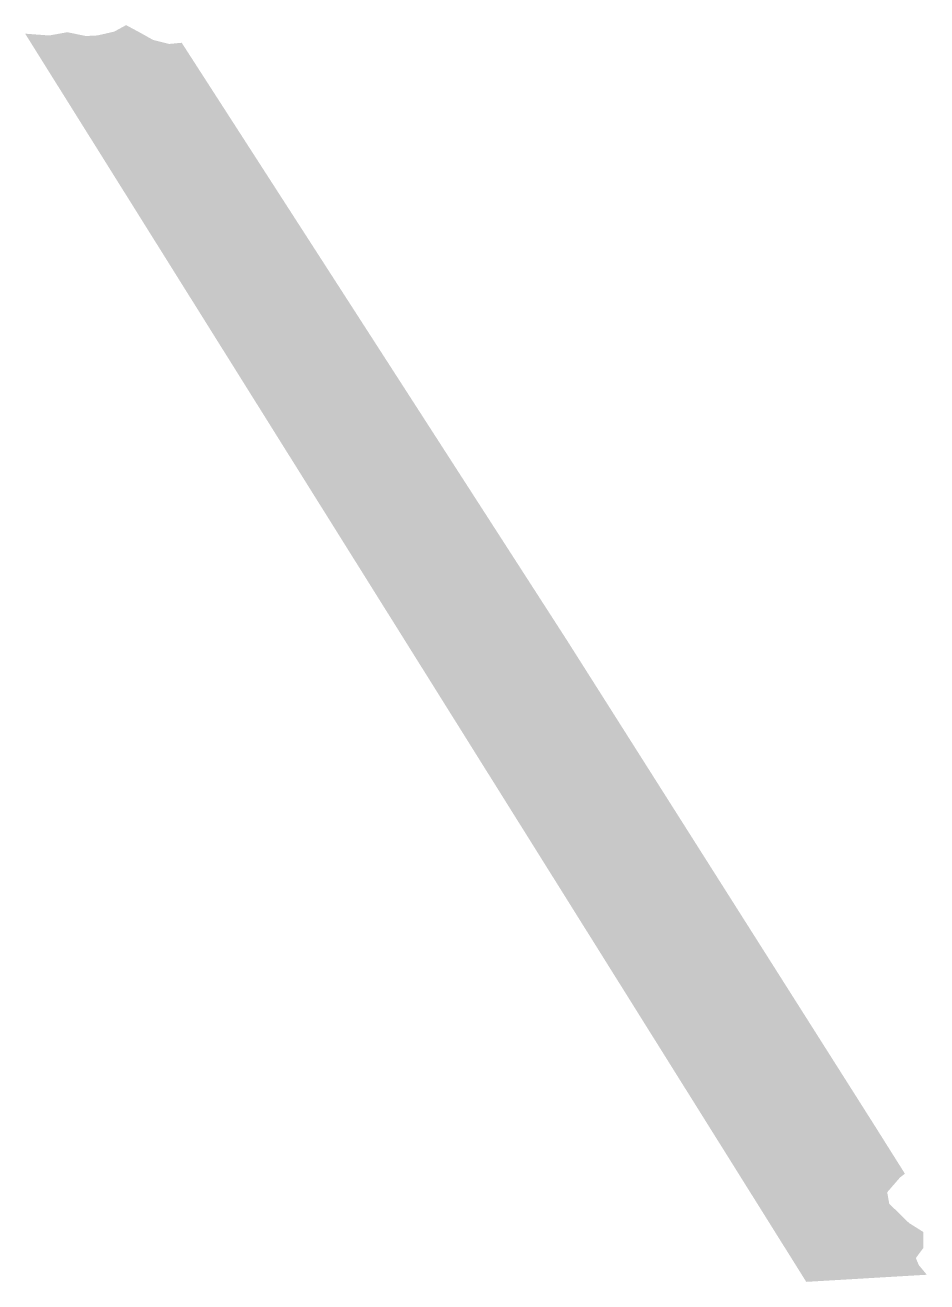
# Model space of a CAD drawing. Header units: metres. Extents: x 339745 to 340152, y 6333637 to 6334205.
import ezdxf

# ---------------------------------------------------------------- set-up
doc = ezdxf.new("R2010")
doc.units = ezdxf.units.M
doc.header["$MEASUREMENT"] = 0
doc.layers.add('Unknown Area Type', color=7, linetype='Continuous')

msp = doc.modelspace()

# ---------------------------------------------------------------- hatches: boundary and pattern name
at = {"layer": 'Unknown Area Type', "true_color": 0xe31a1c}
msp.add_hatch(color=242, dxfattribs=at).paths.add_polyline_path([(340152.45, 6333640.22), (340097.91, 6333637), (339744.7, 6334201.63), (339755.55, 6334200.8), (339763.8, 6334202.28), (339772.15, 6334200.56), (339777.4, 6334200.82), (339784.96, 6334202.55), (339788.96, 6334204.72), (339790.36, 6334205.49), (339796.48, 6334202.2), (339802.61, 6334198.76), (339809.79, 6334196.97), (339815.5, 6334197.51), (339989.58, 6333927.41), (340128.5, 6333708.22), (340142.52, 6333685.93), (340140.29, 6333684.19), (340134.52, 6333677.53), (340135.43, 6333672.36), (340144.38, 6333663.63), (340150.78, 6333659.6), (340150.89, 6333652.39), (340147.47, 6333647.76), (340148.81, 6333644.57), (340148.77, 6333644.63)], flags=16)

doc.saveas('drawing.dxf')
